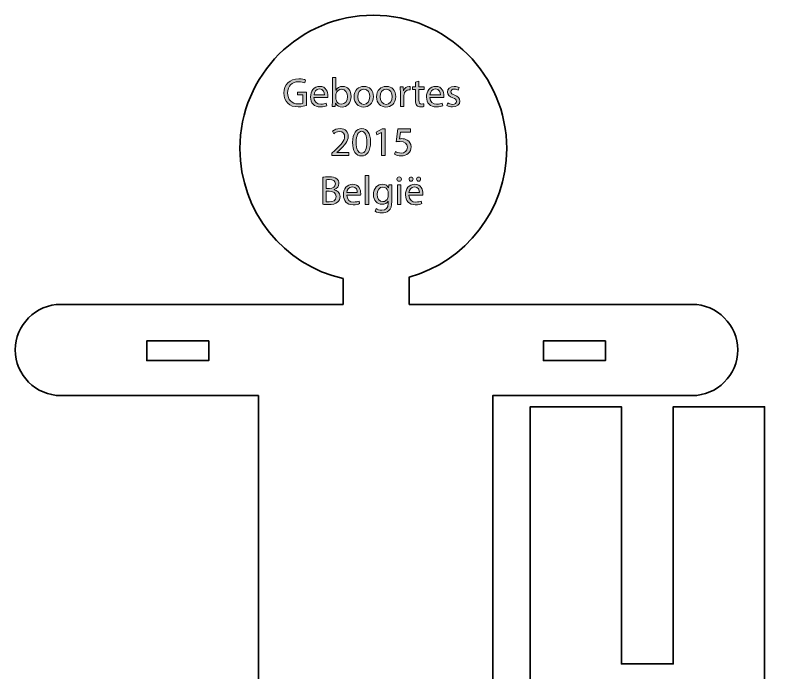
# Model space of a CAD drawing. Header units: inches. Extents: x 3 to 336, y -207 to -2.
# Drawn here: x 2.8 to 121.5, y -104.8 to -2.4 of the extents above; entities that cross this region are included whole.
import ezdxf

# ---------------------------------------------------------------- set-up
doc = ezdxf.new("R2010")
doc.units = ezdxf.units.IN
doc.header["$MEASUREMENT"] = 0
doc.layers.add('cut', color=7, linetype='Continuous')
doc.layers.add('graveer', color=7, linetype='Continuous')

# ---------------------------------------------------------------- blocks, each defined once
blk = doc.blocks.new('block 2')
at = {"layer": 'graveer'}
h = blk.add_hatch(color=7, dxfattribs=at)
h.dxf.hatch_style = 2
edge = h.paths.add_edge_path()
edge.add_spline(control_points=[(48.11, -16.4), (47.87, -16.49), (47.38, -16.63), (46.8, -16.63), (46.15, -16.63), (45.62, -16.47), (45.2, -16.07), (44.83, -15.71), (44.6, -15.14), (44.6, -14.47), (44.61, -13.19), (45.48, -12.26), (46.92, -12.26), (47.41, -12.26), (47.8, -12.37), (47.99, -12.46), (47.99, -12.46), (47.85, -12.91), (47.85, -12.91), (47.62, -12.81), (47.34, -12.72), (46.91, -12.72), (45.86, -12.72), (45.18, -13.37), (45.18, -14.45), (45.18, -15.53), (45.84, -16.17), (46.84, -16.17), (47.2, -16.17), (47.45, -16.12), (47.57, -16.06), (47.57, -16.06), (47.57, -14.78), (47.57, -14.78), (47.57, -14.78), (46.7, -14.78), (46.7, -14.78), (46.7, -14.78), (46.7, -14.34), (46.7, -14.34), (46.7, -14.34), (48.11, -14.34), (48.11, -14.34), (48.11, -14.34), (48.11, -16.4), (48.11, -16.4)], knot_values=[0, 0, 0, 0, 1, 1, 1, 2, 2, 2, 3, 3, 3, 4, 4, 4, 5, 5, 5, 6, 6, 6, 7, 7, 7, 8, 8, 8, 9, 9, 9, 10, 10, 10, 11, 11, 11, 12, 12, 12, 13, 13, 13, 14, 14, 14, 15, 15, 15, 15], degree=3, periodic=1)
h = blk.add_hatch(color=7, dxfattribs=at)
h.dxf.hatch_style = 2
edge = h.paths.add_edge_path()
edge.add_spline(control_points=[(52.12, -16.59), (52.14, -16.38), (52.15, -16.07), (52.15, -15.79), (52.15, -15.79), (52.15, -12.08), (52.15, -12.08), (52.15, -12.08), (52.7, -12.08), (52.7, -12.08), (52.7, -12.08), (52.7, -14.01), (52.7, -14.01), (52.7, -14.01), (52.72, -14.01), (52.72, -14.01), (52.91, -13.66), (53.27, -13.44), (53.76, -13.44), (54.53, -13.44), (55.07, -14.08), (55.06, -15.01), (55.06, -16.11), (54.37, -16.66), (53.68, -16.66), (53.24, -16.66), (52.88, -16.49), (52.65, -16.08), (52.65, -16.08), (52.63, -16.08), (52.63, -16.08), (52.63, -16.08), (52.61, -16.59), (52.61, -16.59), (52.61, -16.59), (52.12, -16.59), (52.12, -16.59)], knot_values=[0, 0, 0, 0, 1, 1, 1, 2, 2, 2, 3, 3, 3, 4, 4, 4, 5, 5, 5, 6, 6, 6, 7, 7, 7, 8, 8, 8, 9, 9, 9, 10, 10, 10, 11, 11, 11, 12, 12, 12, 12], degree=3, periodic=1)
edge = h.paths.add_edge_path()
edge.add_spline(control_points=[(52.7, -15.35), (52.7, -15.42), (52.72, -15.49), (52.73, -15.56), (52.84, -15.95), (53.16, -16.21), (53.57, -16.21), (54.15, -16.21), (54.5, -15.74), (54.5, -15.03), (54.5, -14.41), (54.18, -13.89), (53.59, -13.89), (53.2, -13.89), (52.85, -14.15), (52.73, -14.57), (52.72, -14.64), (52.7, -14.71), (52.7, -14.8), (52.7, -14.8), (52.7, -15.35), (52.7, -15.35)], knot_values=[0, 0, 0, 0, 1, 1, 1, 2, 2, 2, 3, 3, 3, 4, 4, 4, 5, 5, 5, 6, 6, 6, 7, 7, 7, 7], degree=3, periodic=1)
h = blk.add_hatch(color=7, dxfattribs=at)
h.dxf.hatch_style = 2
edge = h.paths.add_edge_path()
edge.add_spline(control_points=[(65.64, -12.63), (65.64, -12.63), (65.64, -13.51), (65.64, -13.51), (65.64, -13.51), (66.44, -13.51), (66.44, -13.51), (66.44, -13.51), (66.44, -13.94), (66.44, -13.94), (66.44, -13.94), (65.64, -13.94), (65.64, -13.94), (65.64, -13.94), (65.64, -15.6), (65.64, -15.6), (65.64, -15.98), (65.75, -16.19), (66.06, -16.19), (66.2, -16.19), (66.31, -16.17), (66.38, -16.15), (66.38, -16.15), (66.41, -16.57), (66.41, -16.57), (66.3, -16.62), (66.13, -16.65), (65.91, -16.65), (65.65, -16.65), (65.44, -16.57), (65.31, -16.42), (65.15, -16.25), (65.09, -15.98), (65.09, -15.61), (65.09, -15.61), (65.09, -13.94), (65.09, -13.94), (65.09, -13.94), (64.62, -13.94), (64.62, -13.94), (64.62, -13.94), (64.62, -13.51), (64.62, -13.51), (64.62, -13.51), (65.09, -13.51), (65.09, -13.51), (65.09, -13.51), (65.09, -12.78), (65.09, -12.78), (65.09, -12.78), (65.64, -12.63), (65.64, -12.63)], knot_values=[0, 0, 0, 0, 1, 1, 1, 2, 2, 2, 3, 3, 3, 4, 4, 4, 5, 5, 5, 6, 6, 6, 7, 7, 7, 8, 8, 8, 9, 9, 9, 10, 10, 10, 11, 11, 11, 12, 12, 12, 13, 13, 13, 14, 14, 14, 15, 15, 15, 16, 16, 16, 17, 17, 17, 17], degree=3, periodic=1)
h = blk.add_hatch(color=7, dxfattribs=at)
h.dxf.hatch_style = 2
edge = h.paths.add_edge_path()
edge.add_spline(control_points=[(49.28, -15.15), (49.29, -15.91), (49.78, -16.22), (50.33, -16.22), (50.73, -16.22), (50.98, -16.15), (51.19, -16.06), (51.19, -16.06), (51.28, -16.46), (51.28, -16.46), (51.08, -16.55), (50.75, -16.65), (50.26, -16.65), (49.31, -16.65), (48.75, -16.03), (48.75, -15.1), (48.75, -14.17), (49.29, -13.44), (50.19, -13.44), (51.19, -13.44), (51.46, -14.33), (51.46, -14.89), (51.46, -15.01), (51.45, -15.09), (51.44, -15.15), (51.44, -15.15), (49.28, -15.15), (49.28, -15.15)], knot_values=[0, 0, 0, 0, 1, 1, 1, 2, 2, 2, 3, 3, 3, 4, 4, 4, 5, 5, 5, 6, 6, 6, 7, 7, 7, 8, 8, 8, 9, 9, 9, 9], degree=3, periodic=1)
edge = h.paths.add_edge_path()
edge.add_spline(control_points=[(50.92, -14.75), (50.93, -14.4), (50.77, -13.84), (50.14, -13.84), (49.58, -13.84), (49.33, -14.36), (49.29, -14.75), (49.29, -14.75), (50.92, -14.75), (50.92, -14.75)], knot_values=[0, 0, 0, 0, 1, 1, 1, 2, 2, 2, 3, 3, 3, 3], degree=3, periodic=1)
h = blk.add_hatch(color=7, dxfattribs=at)
h.dxf.hatch_style = 2
edge = h.paths.add_edge_path()
edge.add_spline(control_points=[(58.55, -15.02), (58.55, -16.16), (57.76, -16.66), (57.01, -16.66), (56.18, -16.66), (55.54, -16.05), (55.54, -15.08), (55.54, -14.05), (56.21, -13.44), (57.07, -13.44), (57.95, -13.44), (58.55, -14.08), (58.55, -15.02)], knot_values=[0, 0, 0, 0, 1, 1, 1, 2, 2, 2, 3, 3, 3, 4, 4, 4, 4], degree=3, periodic=1)
edge = h.paths.add_edge_path()
edge.add_spline(control_points=[(56.11, -15.06), (56.11, -15.73), (56.49, -16.24), (57.04, -16.24), (57.57, -16.24), (57.97, -15.74), (57.97, -15.04), (57.97, -14.52), (57.71, -13.86), (57.05, -13.86), (56.39, -13.86), (56.11, -14.47), (56.11, -15.06)], knot_values=[0, 0, 0, 0, 1, 1, 1, 2, 2, 2, 3, 3, 3, 4, 4, 4, 4], degree=3, periodic=1)
h = blk.add_hatch(color=7, dxfattribs=at)
h.dxf.hatch_style = 2
edge = h.paths.add_edge_path()
edge.add_spline(control_points=[(62.03, -15.02), (62.03, -16.16), (61.24, -16.66), (60.5, -16.66), (59.67, -16.66), (59.03, -16.05), (59.03, -15.08), (59.03, -14.05), (59.7, -13.44), (60.55, -13.44), (61.43, -13.44), (62.03, -14.08), (62.03, -15.02)], knot_values=[0, 0, 0, 0, 1, 1, 1, 2, 2, 2, 3, 3, 3, 4, 4, 4, 4], degree=3, periodic=1)
edge = h.paths.add_edge_path()
edge.add_spline(control_points=[(59.59, -15.06), (59.59, -15.73), (59.98, -16.24), (60.53, -16.24), (61.06, -16.24), (61.46, -15.74), (61.46, -15.04), (61.46, -14.52), (61.2, -13.86), (60.54, -13.86), (59.88, -13.86), (59.59, -14.47), (59.59, -15.06)], knot_values=[0, 0, 0, 0, 1, 1, 1, 2, 2, 2, 3, 3, 3, 4, 4, 4, 4], degree=3, periodic=1)
h = blk.add_hatch(color=7, dxfattribs=at)
h.dxf.hatch_style = 2
edge = h.paths.add_edge_path()
edge.add_spline(control_points=[(62.74, -14.47), (62.74, -14.11), (62.73, -13.8), (62.71, -13.51), (62.71, -13.51), (63.2, -13.51), (63.2, -13.51), (63.2, -13.51), (63.22, -14.12), (63.22, -14.12), (63.22, -14.12), (63.24, -14.12), (63.24, -14.12), (63.38, -13.7), (63.72, -13.44), (64.09, -13.44), (64.16, -13.44), (64.2, -13.45), (64.25, -13.46), (64.25, -13.46), (64.25, -13.99), (64.25, -13.99), (64.2, -13.98), (64.14, -13.97), (64.06, -13.97), (63.67, -13.97), (63.39, -14.27), (63.31, -14.69), (63.3, -14.76), (63.29, -14.85), (63.29, -14.95), (63.29, -14.95), (63.29, -16.59), (63.29, -16.59), (63.29, -16.59), (62.74, -16.59), (62.74, -16.59), (62.74, -16.59), (62.74, -14.47), (62.74, -14.47)], knot_values=[0, 0, 0, 0, 1, 1, 1, 2, 2, 2, 3, 3, 3, 4, 4, 4, 5, 5, 5, 6, 6, 6, 7, 7, 7, 8, 8, 8, 9, 9, 9, 10, 10, 10, 11, 11, 11, 12, 12, 12, 13, 13, 13, 13], degree=3, periodic=1)
h = blk.add_hatch(color=7, dxfattribs=at)
h.dxf.hatch_style = 2
edge = h.paths.add_edge_path()
edge.add_spline(control_points=[(67.34, -15.15), (67.35, -15.91), (67.83, -16.22), (68.39, -16.22), (68.79, -16.22), (69.04, -16.15), (69.24, -16.06), (69.24, -16.06), (69.34, -16.46), (69.34, -16.46), (69.14, -16.55), (68.81, -16.65), (68.32, -16.65), (67.37, -16.65), (66.81, -16.03), (66.81, -15.1), (66.81, -14.17), (67.35, -13.44), (68.25, -13.44), (69.25, -13.44), (69.52, -14.33), (69.52, -14.89), (69.52, -15.01), (69.51, -15.09), (69.5, -15.15), (69.5, -15.15), (67.34, -15.15), (67.34, -15.15)], knot_values=[0, 0, 0, 0, 1, 1, 1, 2, 2, 2, 3, 3, 3, 4, 4, 4, 5, 5, 5, 6, 6, 6, 7, 7, 7, 8, 8, 8, 9, 9, 9, 9], degree=3, periodic=1)
edge = h.paths.add_edge_path()
edge.add_spline(control_points=[(68.98, -14.75), (68.98, -14.4), (68.83, -13.84), (68.2, -13.84), (67.64, -13.84), (67.39, -14.36), (67.35, -14.75), (67.35, -14.75), (68.98, -14.75), (68.98, -14.75)], knot_values=[0, 0, 0, 0, 1, 1, 1, 2, 2, 2, 3, 3, 3, 3], degree=3, periodic=1)
h = blk.add_hatch(color=7, dxfattribs=at)
h.dxf.hatch_style = 2
edge = h.paths.add_edge_path()
edge.add_spline(control_points=[(70.13, -16.02), (70.3, -16.12), (70.59, -16.24), (70.87, -16.24), (71.28, -16.24), (71.47, -16.03), (71.47, -15.78), (71.47, -15.51), (71.31, -15.37), (70.9, -15.21), (70.34, -15.02), (70.08, -14.71), (70.08, -14.34), (70.08, -13.85), (70.48, -13.44), (71.14, -13.44), (71.45, -13.44), (71.73, -13.53), (71.9, -13.63), (71.9, -13.63), (71.76, -14.04), (71.76, -14.04), (71.64, -13.96), (71.42, -13.86), (71.13, -13.86), (70.8, -13.86), (70.62, -14.05), (70.62, -14.28), (70.62, -14.54), (70.8, -14.65), (71.2, -14.8), (71.73, -15.01), (72.01, -15.27), (72.01, -15.73), (72.01, -16.27), (71.59, -16.65), (70.86, -16.65), (70.52, -16.65), (70.21, -16.57), (69.99, -16.44), (69.99, -16.44), (70.13, -16.02), (70.13, -16.02)], knot_values=[0, 0, 0, 0, 1, 1, 1, 2, 2, 2, 3, 3, 3, 4, 4, 4, 5, 5, 5, 6, 6, 6, 7, 7, 7, 8, 8, 8, 9, 9, 9, 10, 10, 10, 11, 11, 11, 12, 12, 12, 13, 13, 13, 14, 14, 14, 14], degree=3, periodic=1)
h = blk.add_hatch(color=7, dxfattribs=at)
h.dxf.hatch_style = 2
edge = h.paths.add_edge_path()
edge.add_spline(control_points=[(52.09, -24.21), (52.09, -24.21), (52.09, -23.86), (52.09, -23.86), (52.09, -23.86), (52.53, -23.44), (52.53, -23.44), (53.58, -22.43), (54.06, -21.9), (54.06, -21.28), (54.06, -20.86), (53.86, -20.47), (53.24, -20.47), (52.87, -20.47), (52.56, -20.66), (52.37, -20.82), (52.37, -20.82), (52.19, -20.43), (52.19, -20.43), (52.47, -20.19), (52.88, -20.01), (53.36, -20.01), (54.25, -20.01), (54.62, -20.62), (54.62, -21.21), (54.62, -21.97), (54.07, -22.59), (53.2, -23.43), (53.2, -23.43), (52.87, -23.73), (52.87, -23.73), (52.87, -23.73), (52.87, -23.74), (52.87, -23.74), (52.87, -23.74), (54.72, -23.74), (54.72, -23.74), (54.72, -23.74), (54.72, -24.21), (54.72, -24.21), (54.72, -24.21), (52.09, -24.21), (52.09, -24.21)], knot_values=[0, 0, 0, 0, 1, 1, 1, 2, 2, 2, 3, 3, 3, 4, 4, 4, 5, 5, 5, 6, 6, 6, 7, 7, 7, 8, 8, 8, 9, 9, 9, 10, 10, 10, 11, 11, 11, 12, 12, 12, 13, 13, 13, 14, 14, 14, 14], degree=3, periodic=1)
h = blk.add_hatch(color=7, dxfattribs=at)
h.dxf.hatch_style = 2
edge = h.paths.add_edge_path()
edge.add_spline(control_points=[(58.09, -22.1), (58.09, -23.5), (57.57, -24.28), (56.65, -24.28), (55.85, -24.28), (55.3, -23.52), (55.29, -22.16), (55.29, -20.77), (55.88, -20.01), (56.72, -20.01), (57.59, -20.01), (58.09, -20.78), (58.09, -22.1)], knot_values=[0, 0, 0, 0, 1, 1, 1, 2, 2, 2, 3, 3, 3, 4, 4, 4, 4], degree=3, periodic=1)
edge = h.paths.add_edge_path()
edge.add_spline(control_points=[(55.85, -22.16), (55.85, -23.23), (56.18, -23.84), (56.68, -23.84), (57.26, -23.84), (57.53, -23.18), (57.53, -22.12), (57.53, -21.11), (57.27, -20.44), (56.69, -20.44), (56.2, -20.44), (55.85, -21.04), (55.85, -22.16)], knot_values=[0, 0, 0, 0, 1, 1, 1, 2, 2, 2, 3, 3, 3, 4, 4, 4, 4], degree=3, periodic=1)
h = blk.add_hatch(color=7, dxfattribs=at)
h.dxf.hatch_style = 2
h.paths.add_polyline_path([(59.81, -20.6), (59.8, -20.6), (59.08, -20.99), (58.98, -20.56), (59.88, -20.08), (60.35, -20.08), (60.35, -24.21), (59.81, -24.21)])
h = blk.add_hatch(color=7, dxfattribs=at)
h.dxf.hatch_style = 2
edge = h.paths.add_edge_path()
edge.add_spline(control_points=[(64.32, -20.55), (64.32, -20.55), (62.75, -20.55), (62.75, -20.55), (62.75, -20.55), (62.59, -21.61), (62.59, -21.61), (62.69, -21.6), (62.77, -21.58), (62.93, -21.58), (63.24, -21.58), (63.56, -21.65), (63.82, -21.81), (64.14, -21.99), (64.41, -22.35), (64.41, -22.87), (64.41, -23.67), (63.76, -24.28), (62.87, -24.28), (62.42, -24.28), (62.04, -24.15), (61.84, -24.02), (61.84, -24.02), (61.98, -23.6), (61.98, -23.6), (62.15, -23.7), (62.49, -23.83), (62.86, -23.83), (63.39, -23.83), (63.84, -23.48), (63.84, -22.93), (63.83, -22.4), (63.48, -22.02), (62.65, -22.02), (62.42, -22.02), (62.23, -22.04), (62.08, -22.06), (62.08, -22.06), (62.35, -20.08), (62.35, -20.08), (62.35, -20.08), (64.32, -20.08), (64.32, -20.08), (64.32, -20.08), (64.32, -20.55), (64.32, -20.55)], knot_values=[0, 0, 0, 0, 1, 1, 1, 2, 2, 2, 3, 3, 3, 4, 4, 4, 5, 5, 5, 6, 6, 6, 7, 7, 7, 8, 8, 8, 9, 9, 9, 10, 10, 10, 11, 11, 11, 12, 12, 12, 13, 13, 13, 14, 14, 14, 15, 15, 15, 15], degree=3, periodic=1)
h = blk.add_hatch(color=7, dxfattribs=at)
h.dxf.hatch_style = 2
edge = h.paths.add_edge_path()
edge.add_spline(control_points=[(50.64, -27.6), (50.88, -27.55), (51.26, -27.51), (51.65, -27.51), (52.2, -27.51), (52.55, -27.61), (52.82, -27.83), (53.04, -27.99), (53.18, -28.24), (53.18, -28.58), (53.18, -28.99), (52.9, -29.36), (52.45, -29.52), (52.45, -29.52), (52.45, -29.53), (52.45, -29.53), (52.86, -29.64), (53.34, -29.97), (53.34, -30.61), (53.34, -30.98), (53.19, -31.26), (52.97, -31.46), (52.67, -31.74), (52.19, -31.86), (51.49, -31.86), (51.11, -31.86), (50.82, -31.84), (50.64, -31.81), (50.64, -31.81), (50.64, -27.6), (50.64, -27.6)], knot_values=[0, 0, 0, 0, 1, 1, 1, 2, 2, 2, 3, 3, 3, 4, 4, 4, 5, 5, 5, 6, 6, 6, 7, 7, 7, 8, 8, 8, 9, 9, 9, 10, 10, 10, 10], degree=3, periodic=1)
edge = h.paths.add_edge_path()
edge.add_spline(control_points=[(51.19, -29.36), (51.19, -29.36), (51.69, -29.36), (51.69, -29.36), (52.27, -29.36), (52.62, -29.05), (52.62, -28.64), (52.62, -28.14), (52.24, -27.94), (51.68, -27.94), (51.42, -27.94), (51.28, -27.96), (51.19, -27.98), (51.19, -27.98), (51.19, -29.36), (51.19, -29.36)], knot_values=[0, 0, 0, 0, 1, 1, 1, 2, 2, 2, 3, 3, 3, 4, 4, 4, 5, 5, 5, 5], degree=3, periodic=1)
edge = h.paths.add_edge_path()
edge.add_spline(control_points=[(51.19, -31.41), (51.3, -31.43), (51.46, -31.43), (51.65, -31.43), (52.22, -31.43), (52.75, -31.22), (52.75, -30.6), (52.75, -30.02), (52.25, -29.78), (51.65, -29.78), (51.65, -29.78), (51.19, -29.78), (51.19, -29.78), (51.19, -29.78), (51.19, -31.41), (51.19, -31.41)], knot_values=[0, 0, 0, 0, 1, 1, 1, 2, 2, 2, 3, 3, 3, 4, 4, 4, 5, 5, 5, 5], degree=3, periodic=1)
h = blk.add_hatch(color=7, dxfattribs=at)
h.dxf.hatch_style = 2
h.paths.add_polyline_path([(57.27, -27.32), (57.82, -27.32), (57.82, -31.83), (57.27, -31.83)])
h = blk.add_hatch(color=7, dxfattribs=at)
h.dxf.hatch_style = 2
edge = h.paths.add_edge_path()
edge.add_spline(control_points=[(62.9, -27.89), (62.9, -28.08), (62.76, -28.23), (62.54, -28.23), (62.35, -28.23), (62.21, -28.08), (62.21, -27.89), (62.21, -27.69), (62.35, -27.54), (62.55, -27.54), (62.76, -27.54), (62.9, -27.69), (62.9, -27.89)], knot_values=[0, 0, 0, 0, 1, 1, 1, 2, 2, 2, 3, 3, 3, 4, 4, 4, 4], degree=3, periodic=1)
h.paths.add_polyline_path([(62.28, -31.83), (62.28, -28.75), (62.83, -28.75), (62.83, -31.83)])
h = blk.add_hatch(color=7, dxfattribs=at)
h.dxf.hatch_style = 2
edge = h.paths.add_edge_path()
edge.add_spline(control_points=[(64.07, -30.39), (64.09, -31.15), (64.57, -31.46), (65.13, -31.46), (65.53, -31.46), (65.77, -31.39), (65.98, -31.3), (65.98, -31.3), (66.07, -31.7), (66.07, -31.7), (65.88, -31.79), (65.54, -31.89), (65.05, -31.89), (64.1, -31.89), (63.54, -31.27), (63.54, -30.34), (63.54, -29.41), (64.09, -28.68), (64.98, -28.68), (65.98, -28.68), (66.25, -29.57), (66.25, -30.13), (66.25, -30.25), (66.24, -30.33), (66.23, -30.39), (66.23, -30.39), (64.07, -30.39), (64.07, -30.39)], knot_values=[0, 0, 0, 0, 1, 1, 1, 2, 2, 2, 3, 3, 3, 4, 4, 4, 5, 5, 5, 6, 6, 6, 7, 7, 7, 8, 8, 8, 9, 9, 9, 9], degree=3, periodic=1)
edge = h.paths.add_edge_path()
edge.add_spline(control_points=[(65.71, -29.99), (65.72, -29.64), (65.56, -29.08), (64.94, -29.08), (64.37, -29.08), (64.12, -29.6), (64.08, -29.99), (64.08, -29.99), (65.71, -29.99), (65.71, -29.99)], knot_values=[0, 0, 0, 0, 1, 1, 1, 2, 2, 2, 3, 3, 3, 3], degree=3, periodic=1)
edge = h.paths.add_edge_path()
edge.add_spline(control_points=[(64.09, -27.88), (64.09, -27.7), (64.24, -27.56), (64.42, -27.56), (64.59, -27.56), (64.73, -27.7), (64.73, -27.88), (64.73, -28.05), (64.6, -28.21), (64.42, -28.21), (64.22, -28.21), (64.09, -28.05), (64.09, -27.88)], knot_values=[0, 0, 0, 0, 1, 1, 1, 2, 2, 2, 3, 3, 3, 4, 4, 4, 4], degree=3, periodic=1)
edge = h.paths.add_edge_path()
edge.add_spline(control_points=[(65.27, -27.88), (65.27, -27.7), (65.41, -27.56), (65.59, -27.56), (65.77, -27.56), (65.9, -27.7), (65.9, -27.88), (65.9, -28.05), (65.77, -28.21), (65.59, -28.21), (65.4, -28.21), (65.27, -28.05), (65.27, -27.88)], knot_values=[0, 0, 0, 0, 1, 1, 1, 2, 2, 2, 3, 3, 3, 4, 4, 4, 4], degree=3, periodic=1)
h = blk.add_hatch(color=7, dxfattribs=at)
h.dxf.hatch_style = 2
edge = h.paths.add_edge_path()
edge.add_spline(control_points=[(54.4, -30.39), (54.41, -31.15), (54.89, -31.46), (55.45, -31.46), (55.85, -31.46), (56.09, -31.39), (56.3, -31.3), (56.3, -31.3), (56.4, -31.7), (56.4, -31.7), (56.2, -31.79), (55.86, -31.89), (55.37, -31.89), (54.43, -31.89), (53.86, -31.27), (53.86, -30.34), (53.86, -29.41), (54.41, -28.68), (55.3, -28.68), (56.31, -28.68), (56.57, -29.57), (56.57, -30.13), (56.57, -30.25), (56.56, -30.33), (56.55, -30.39), (56.55, -30.39), (54.4, -30.39), (54.4, -30.39)], knot_values=[0, 0, 0, 0, 1, 1, 1, 2, 2, 2, 3, 3, 3, 4, 4, 4, 5, 5, 5, 6, 6, 6, 7, 7, 7, 8, 8, 8, 9, 9, 9, 9], degree=3, periodic=1)
edge = h.paths.add_edge_path()
edge.add_spline(control_points=[(56.03, -29.99), (56.04, -29.64), (55.89, -29.08), (55.26, -29.08), (54.69, -29.08), (54.45, -29.6), (54.4, -29.99), (54.4, -29.99), (56.03, -29.99), (56.03, -29.99)], knot_values=[0, 0, 0, 0, 1, 1, 1, 2, 2, 2, 3, 3, 3, 3], degree=3, periodic=1)
h = blk.add_hatch(color=7, dxfattribs=at)
h.dxf.hatch_style = 2
edge = h.paths.add_edge_path()
edge.add_spline(control_points=[(61.41, -28.75), (61.4, -28.97), (61.39, -29.22), (61.39, -29.6), (61.39, -29.6), (61.39, -31.38), (61.39, -31.38), (61.39, -32.09), (61.25, -32.52), (60.95, -32.79), (60.65, -33.07), (60.22, -33.15), (59.83, -33.15), (59.46, -33.15), (59.06, -33.07), (58.81, -32.9), (58.81, -32.9), (58.95, -32.47), (58.95, -32.47), (59.15, -32.6), (59.47, -32.72), (59.85, -32.72), (60.42, -32.72), (60.84, -32.42), (60.84, -31.64), (60.84, -31.64), (60.84, -31.3), (60.84, -31.3), (60.84, -31.3), (60.83, -31.3), (60.83, -31.3), (60.66, -31.59), (60.33, -31.81), (59.85, -31.81), (59.09, -31.81), (58.54, -31.17), (58.54, -30.32), (58.54, -29.27), (59.22, -28.68), (59.93, -28.68), (60.46, -28.68), (60.75, -28.96), (60.89, -29.22), (60.89, -29.22), (60.9, -29.22), (60.9, -29.22), (60.9, -29.22), (60.92, -28.75), (60.92, -28.75), (60.92, -28.75), (61.41, -28.75), (61.41, -28.75)], knot_values=[0, 0, 0, 0, 1, 1, 1, 2, 2, 2, 3, 3, 3, 4, 4, 4, 5, 5, 5, 6, 6, 6, 7, 7, 7, 8, 8, 8, 9, 9, 9, 10, 10, 10, 11, 11, 11, 12, 12, 12, 13, 13, 13, 14, 14, 14, 15, 15, 15, 16, 16, 16, 17, 17, 17, 17], degree=3, periodic=1)
edge = h.paths.add_edge_path()
edge.add_spline(control_points=[(60.83, -29.97), (60.83, -29.87), (60.83, -29.79), (60.8, -29.71), (60.7, -29.39), (60.43, -29.12), (60.02, -29.12), (59.49, -29.12), (59.11, -29.57), (59.11, -30.28), (59.11, -30.89), (59.41, -31.39), (60.02, -31.39), (60.36, -31.39), (60.67, -31.17), (60.79, -30.82), (60.82, -30.72), (60.83, -30.61), (60.83, -30.52), (60.83, -30.52), (60.83, -29.97), (60.83, -29.97)], knot_values=[0, 0, 0, 0, 1, 1, 1, 2, 2, 2, 3, 3, 3, 4, 4, 4, 5, 5, 5, 6, 6, 6, 7, 7, 7, 7], degree=3, periodic=1)
at = {"layer": 'graveer', "lineweight": 0}
for points in [[(59.81, -20.6), (59.8, -20.6), (59.08, -20.99), (58.98, -20.56), (59.88, -20.08), (60.35, -20.08), (60.35, -24.21), (59.81, -24.21), (59.81, -20.6)], [(57.27, -27.32), (57.82, -27.32), (57.82, -31.83), (57.27, -31.83), (57.27, -27.32)], [(62.28, -31.83), (62.28, -28.75), (62.83, -28.75), (62.83, -31.83), (62.28, -31.83)]]:
    blk.add_lwpolyline(points, dxfattribs=at)
for points, knots in [([(48.11, -16.4), (47.87, -16.49), (47.38, -16.63), (46.8, -16.63), (46.15, -16.63), (45.62, -16.47), (45.2, -16.07), (44.83, -15.71), (44.6, -15.14), (44.6, -14.47), (44.61, -13.19), (45.48, -12.26), (46.92, -12.26), (47.41, -12.26), (47.8, -12.37), (47.99, -12.46), (47.99, -12.46), (47.85, -12.91), (47.85, -12.91), (47.62, -12.81), (47.34, -12.72), (46.91, -12.72), (45.86, -12.72), (45.18, -13.37), (45.18, -14.45), (45.18, -15.53), (45.84, -16.17), (46.84, -16.17), (47.2, -16.17), (47.45, -16.12), (47.57, -16.06), (47.57, -16.06), (47.57, -14.78), (47.57, -14.78), (47.57, -14.78), (46.7, -14.78), (46.7, -14.78), (46.7, -14.78), (46.7, -14.34), (46.7, -14.34), (46.7, -14.34), (48.11, -14.34), (48.11, -14.34), (48.11, -14.34), (48.11, -16.4), (48.11, -16.4)], [0, 0, 0, 0, 1, 1, 1, 2, 2, 2, 3, 3, 3, 4, 4, 4, 5, 5, 5, 6, 6, 6, 7, 7, 7, 8, 8, 8, 9, 9, 9, 10, 10, 10, 11, 11, 11, 12, 12, 12, 13, 13, 13, 14, 14, 14, 15, 15, 15, 15]), ([(52.12, -16.59), (52.14, -16.38), (52.15, -16.07), (52.15, -15.79), (52.15, -15.79), (52.15, -12.08), (52.15, -12.08), (52.15, -12.08), (52.7, -12.08), (52.7, -12.08), (52.7, -12.08), (52.7, -14.01), (52.7, -14.01), (52.7, -14.01), (52.72, -14.01), (52.72, -14.01), (52.91, -13.66), (53.27, -13.44), (53.76, -13.44), (54.53, -13.44), (55.07, -14.08), (55.06, -15.01), (55.06, -16.11), (54.37, -16.66), (53.68, -16.66), (53.24, -16.66), (52.88, -16.49), (52.65, -16.08), (52.65, -16.08), (52.63, -16.08), (52.63, -16.08), (52.63, -16.08), (52.61, -16.59), (52.61, -16.59), (52.61, -16.59), (52.12, -16.59), (52.12, -16.59)], [0, 0, 0, 0, 1, 1, 1, 2, 2, 2, 3, 3, 3, 4, 4, 4, 5, 5, 5, 6, 6, 6, 7, 7, 7, 8, 8, 8, 9, 9, 9, 10, 10, 10, 11, 11, 11, 12, 12, 12, 12]), ([(65.64, -12.63), (65.64, -12.63), (65.64, -13.51), (65.64, -13.51), (65.64, -13.51), (66.44, -13.51), (66.44, -13.51), (66.44, -13.51), (66.44, -13.94), (66.44, -13.94), (66.44, -13.94), (65.64, -13.94), (65.64, -13.94), (65.64, -13.94), (65.64, -15.6), (65.64, -15.6), (65.64, -15.98), (65.75, -16.19), (66.06, -16.19), (66.2, -16.19), (66.31, -16.17), (66.38, -16.15), (66.38, -16.15), (66.41, -16.57), (66.41, -16.57), (66.3, -16.62), (66.13, -16.65), (65.91, -16.65), (65.65, -16.65), (65.44, -16.57), (65.31, -16.42), (65.15, -16.25), (65.09, -15.98), (65.09, -15.61), (65.09, -15.61), (65.09, -13.94), (65.09, -13.94), (65.09, -13.94), (64.62, -13.94), (64.62, -13.94), (64.62, -13.94), (64.62, -13.51), (64.62, -13.51), (64.62, -13.51), (65.09, -13.51), (65.09, -13.51), (65.09, -13.51), (65.09, -12.78), (65.09, -12.78), (65.09, -12.78), (65.64, -12.63), (65.64, -12.63)], [0, 0, 0, 0, 1, 1, 1, 2, 2, 2, 3, 3, 3, 4, 4, 4, 5, 5, 5, 6, 6, 6, 7, 7, 7, 8, 8, 8, 9, 9, 9, 10, 10, 10, 11, 11, 11, 12, 12, 12, 13, 13, 13, 14, 14, 14, 15, 15, 15, 16, 16, 16, 17, 17, 17, 17]), ([(49.28, -15.15), (49.29, -15.91), (49.78, -16.22), (50.33, -16.22), (50.73, -16.22), (50.98, -16.15), (51.19, -16.06), (51.19, -16.06), (51.28, -16.46), (51.28, -16.46), (51.08, -16.55), (50.75, -16.65), (50.26, -16.65), (49.31, -16.65), (48.75, -16.03), (48.75, -15.1), (48.75, -14.17), (49.29, -13.44), (50.19, -13.44), (51.19, -13.44), (51.46, -14.33), (51.46, -14.89), (51.46, -15.01), (51.45, -15.09), (51.44, -15.15), (51.44, -15.15), (49.28, -15.15), (49.28, -15.15)], [0, 0, 0, 0, 1, 1, 1, 2, 2, 2, 3, 3, 3, 4, 4, 4, 5, 5, 5, 6, 6, 6, 7, 7, 7, 8, 8, 8, 9, 9, 9, 9]), ([(50.92, -14.75), (50.93, -14.4), (50.77, -13.84), (50.14, -13.84), (49.58, -13.84), (49.33, -14.36), (49.29, -14.75), (49.29, -14.75), (50.92, -14.75), (50.92, -14.75)], [0, 0, 0, 0, 1, 1, 1, 2, 2, 2, 3, 3, 3, 3]), ([(52.7, -15.35), (52.7, -15.42), (52.72, -15.49), (52.73, -15.56), (52.84, -15.95), (53.16, -16.21), (53.57, -16.21), (54.15, -16.21), (54.5, -15.74), (54.5, -15.03), (54.5, -14.41), (54.18, -13.89), (53.59, -13.89), (53.2, -13.89), (52.85, -14.15), (52.73, -14.57), (52.72, -14.64), (52.7, -14.71), (52.7, -14.8), (52.7, -14.8), (52.7, -15.35), (52.7, -15.35)], [0, 0, 0, 0, 1, 1, 1, 2, 2, 2, 3, 3, 3, 4, 4, 4, 5, 5, 5, 6, 6, 6, 7, 7, 7, 7]), ([(58.55, -15.02), (58.55, -16.16), (57.76, -16.66), (57.01, -16.66), (56.18, -16.66), (55.54, -16.05), (55.54, -15.08), (55.54, -14.05), (56.21, -13.44), (57.07, -13.44), (57.95, -13.44), (58.55, -14.08), (58.55, -15.02)], [0, 0, 0, 0, 1, 1, 1, 2, 2, 2, 3, 3, 3, 4, 4, 4, 4]), ([(56.11, -15.06), (56.11, -15.73), (56.49, -16.24), (57.04, -16.24), (57.57, -16.24), (57.97, -15.74), (57.97, -15.04), (57.97, -14.52), (57.71, -13.86), (57.05, -13.86), (56.39, -13.86), (56.11, -14.47), (56.11, -15.06)], [0, 0, 0, 0, 1, 1, 1, 2, 2, 2, 3, 3, 3, 4, 4, 4, 4]), ([(62.03, -15.02), (62.03, -16.16), (61.24, -16.66), (60.5, -16.66), (59.67, -16.66), (59.03, -16.05), (59.03, -15.08), (59.03, -14.05), (59.7, -13.44), (60.55, -13.44), (61.43, -13.44), (62.03, -14.08), (62.03, -15.02)], [0, 0, 0, 0, 1, 1, 1, 2, 2, 2, 3, 3, 3, 4, 4, 4, 4]), ([(59.59, -15.06), (59.59, -15.73), (59.98, -16.24), (60.53, -16.24), (61.06, -16.24), (61.46, -15.74), (61.46, -15.04), (61.46, -14.52), (61.2, -13.86), (60.54, -13.86), (59.88, -13.86), (59.59, -14.47), (59.59, -15.06)], [0, 0, 0, 0, 1, 1, 1, 2, 2, 2, 3, 3, 3, 4, 4, 4, 4]), ([(62.74, -14.47), (62.74, -14.11), (62.73, -13.8), (62.71, -13.51), (62.71, -13.51), (63.2, -13.51), (63.2, -13.51), (63.2, -13.51), (63.22, -14.12), (63.22, -14.12), (63.22, -14.12), (63.24, -14.12), (63.24, -14.12), (63.38, -13.7), (63.72, -13.44), (64.09, -13.44), (64.16, -13.44), (64.2, -13.45), (64.25, -13.46), (64.25, -13.46), (64.25, -13.99), (64.25, -13.99), (64.2, -13.98), (64.14, -13.97), (64.06, -13.97), (63.67, -13.97), (63.39, -14.27), (63.31, -14.69), (63.3, -14.76), (63.29, -14.85), (63.29, -14.95), (63.29, -14.95), (63.29, -16.59), (63.29, -16.59), (63.29, -16.59), (62.74, -16.59), (62.74, -16.59), (62.74, -16.59), (62.74, -14.47), (62.74, -14.47)], [0, 0, 0, 0, 1, 1, 1, 2, 2, 2, 3, 3, 3, 4, 4, 4, 5, 5, 5, 6, 6, 6, 7, 7, 7, 8, 8, 8, 9, 9, 9, 10, 10, 10, 11, 11, 11, 12, 12, 12, 13, 13, 13, 13]), ([(67.34, -15.15), (67.35, -15.91), (67.83, -16.22), (68.39, -16.22), (68.79, -16.22), (69.04, -16.15), (69.24, -16.06), (69.24, -16.06), (69.34, -16.46), (69.34, -16.46), (69.14, -16.55), (68.81, -16.65), (68.32, -16.65), (67.37, -16.65), (66.81, -16.03), (66.81, -15.1), (66.81, -14.17), (67.35, -13.44), (68.25, -13.44), (69.25, -13.44), (69.52, -14.33), (69.52, -14.89), (69.52, -15.01), (69.51, -15.09), (69.5, -15.15), (69.5, -15.15), (67.34, -15.15), (67.34, -15.15)], [0, 0, 0, 0, 1, 1, 1, 2, 2, 2, 3, 3, 3, 4, 4, 4, 5, 5, 5, 6, 6, 6, 7, 7, 7, 8, 8, 8, 9, 9, 9, 9]), ([(68.98, -14.75), (68.98, -14.4), (68.83, -13.84), (68.2, -13.84), (67.64, -13.84), (67.39, -14.36), (67.35, -14.75), (67.35, -14.75), (68.98, -14.75), (68.98, -14.75)], [0, 0, 0, 0, 1, 1, 1, 2, 2, 2, 3, 3, 3, 3]), ([(70.13, -16.02), (70.3, -16.12), (70.59, -16.24), (70.87, -16.24), (71.28, -16.24), (71.47, -16.03), (71.47, -15.78), (71.47, -15.51), (71.31, -15.37), (70.9, -15.21), (70.34, -15.02), (70.08, -14.71), (70.08, -14.34), (70.08, -13.85), (70.48, -13.44), (71.14, -13.44), (71.45, -13.44), (71.73, -13.53), (71.9, -13.63), (71.9, -13.63), (71.76, -14.04), (71.76, -14.04), (71.64, -13.96), (71.42, -13.86), (71.13, -13.86), (70.8, -13.86), (70.62, -14.05), (70.62, -14.28), (70.62, -14.54), (70.8, -14.65), (71.2, -14.8), (71.73, -15.01), (72.01, -15.27), (72.01, -15.73), (72.01, -16.27), (71.59, -16.65), (70.86, -16.65), (70.52, -16.65), (70.21, -16.57), (69.99, -16.44), (69.99, -16.44), (70.13, -16.02), (70.13, -16.02)], [0, 0, 0, 0, 1, 1, 1, 2, 2, 2, 3, 3, 3, 4, 4, 4, 5, 5, 5, 6, 6, 6, 7, 7, 7, 8, 8, 8, 9, 9, 9, 10, 10, 10, 11, 11, 11, 12, 12, 12, 13, 13, 13, 14, 14, 14, 14]), ([(52.09, -24.21), (52.09, -24.21), (52.09, -23.86), (52.09, -23.86), (52.09, -23.86), (52.53, -23.44), (52.53, -23.44), (53.58, -22.43), (54.06, -21.9), (54.06, -21.28), (54.06, -20.86), (53.86, -20.47), (53.24, -20.47), (52.87, -20.47), (52.56, -20.66), (52.37, -20.82), (52.37, -20.82), (52.19, -20.43), (52.19, -20.43), (52.47, -20.19), (52.88, -20.01), (53.36, -20.01), (54.25, -20.01), (54.62, -20.62), (54.62, -21.21), (54.62, -21.97), (54.07, -22.59), (53.2, -23.43), (53.2, -23.43), (52.87, -23.73), (52.87, -23.73), (52.87, -23.73), (52.87, -23.74), (52.87, -23.74), (52.87, -23.74), (54.72, -23.74), (54.72, -23.74), (54.72, -23.74), (54.72, -24.21), (54.72, -24.21), (54.72, -24.21), (52.09, -24.21), (52.09, -24.21)], [0, 0, 0, 0, 1, 1, 1, 2, 2, 2, 3, 3, 3, 4, 4, 4, 5, 5, 5, 6, 6, 6, 7, 7, 7, 8, 8, 8, 9, 9, 9, 10, 10, 10, 11, 11, 11, 12, 12, 12, 13, 13, 13, 14, 14, 14, 14]), ([(58.09, -22.1), (58.09, -23.5), (57.57, -24.28), (56.65, -24.28), (55.85, -24.28), (55.3, -23.52), (55.29, -22.16), (55.29, -20.77), (55.88, -20.01), (56.72, -20.01), (57.59, -20.01), (58.09, -20.78), (58.09, -22.1)], [0, 0, 0, 0, 1, 1, 1, 2, 2, 2, 3, 3, 3, 4, 4, 4, 4]), ([(64.32, -20.55), (64.32, -20.55), (62.75, -20.55), (62.75, -20.55), (62.75, -20.55), (62.59, -21.61), (62.59, -21.61), (62.69, -21.6), (62.77, -21.58), (62.93, -21.58), (63.24, -21.58), (63.56, -21.65), (63.82, -21.81), (64.14, -21.99), (64.41, -22.35), (64.41, -22.87), (64.41, -23.67), (63.76, -24.28), (62.87, -24.28), (62.42, -24.28), (62.04, -24.15), (61.84, -24.02), (61.84, -24.02), (61.98, -23.6), (61.98, -23.6), (62.15, -23.7), (62.49, -23.83), (62.86, -23.83), (63.39, -23.83), (63.84, -23.48), (63.84, -22.93), (63.83, -22.4), (63.48, -22.02), (62.65, -22.02), (62.42, -22.02), (62.23, -22.04), (62.08, -22.06), (62.08, -22.06), (62.35, -20.08), (62.35, -20.08), (62.35, -20.08), (64.32, -20.08), (64.32, -20.08), (64.32, -20.08), (64.32, -20.55), (64.32, -20.55)], [0, 0, 0, 0, 1, 1, 1, 2, 2, 2, 3, 3, 3, 4, 4, 4, 5, 5, 5, 6, 6, 6, 7, 7, 7, 8, 8, 8, 9, 9, 9, 10, 10, 10, 11, 11, 11, 12, 12, 12, 13, 13, 13, 14, 14, 14, 15, 15, 15, 15]), ([(55.85, -22.16), (55.85, -23.23), (56.18, -23.84), (56.68, -23.84), (57.26, -23.84), (57.53, -23.18), (57.53, -22.12), (57.53, -21.11), (57.27, -20.44), (56.69, -20.44), (56.2, -20.44), (55.85, -21.04), (55.85, -22.16)], [0, 0, 0, 0, 1, 1, 1, 2, 2, 2, 3, 3, 3, 4, 4, 4, 4]), ([(50.64, -27.6), (50.88, -27.55), (51.26, -27.51), (51.65, -27.51), (52.2, -27.51), (52.55, -27.61), (52.82, -27.83), (53.04, -27.99), (53.18, -28.24), (53.18, -28.58), (53.18, -28.99), (52.9, -29.36), (52.45, -29.52), (52.45, -29.52), (52.45, -29.53), (52.45, -29.53), (52.86, -29.64), (53.34, -29.97), (53.34, -30.61), (53.34, -30.98), (53.19, -31.26), (52.97, -31.46), (52.67, -31.74), (52.19, -31.86), (51.49, -31.86), (51.11, -31.86), (50.82, -31.84), (50.64, -31.81), (50.64, -31.81), (50.64, -27.6), (50.64, -27.6)], [0, 0, 0, 0, 1, 1, 1, 2, 2, 2, 3, 3, 3, 4, 4, 4, 5, 5, 5, 6, 6, 6, 7, 7, 7, 8, 8, 8, 9, 9, 9, 10, 10, 10, 10]), ([(51.19, -29.36), (51.19, -29.36), (51.69, -29.36), (51.69, -29.36), (52.27, -29.36), (52.62, -29.05), (52.62, -28.64), (52.62, -28.14), (52.24, -27.94), (51.68, -27.94), (51.42, -27.94), (51.28, -27.96), (51.19, -27.98), (51.19, -27.98), (51.19, -29.36), (51.19, -29.36)], [0, 0, 0, 0, 1, 1, 1, 2, 2, 2, 3, 3, 3, 4, 4, 4, 5, 5, 5, 5]), ([(62.9, -27.89), (62.9, -28.08), (62.76, -28.23), (62.54, -28.23), (62.35, -28.23), (62.21, -28.08), (62.21, -27.89), (62.21, -27.69), (62.35, -27.54), (62.55, -27.54), (62.76, -27.54), (62.9, -27.69), (62.9, -27.89)], [0, 0, 0, 0, 1, 1, 1, 2, 2, 2, 3, 3, 3, 4, 4, 4, 4]), ([(64.09, -27.88), (64.09, -27.7), (64.24, -27.56), (64.42, -27.56), (64.59, -27.56), (64.73, -27.7), (64.73, -27.88), (64.73, -28.05), (64.6, -28.21), (64.42, -28.21), (64.22, -28.21), (64.09, -28.05), (64.09, -27.88)], [0, 0, 0, 0, 1, 1, 1, 2, 2, 2, 3, 3, 3, 4, 4, 4, 4]), ([(65.27, -27.88), (65.27, -27.7), (65.41, -27.56), (65.59, -27.56), (65.77, -27.56), (65.9, -27.7), (65.9, -27.88), (65.9, -28.05), (65.77, -28.21), (65.59, -28.21), (65.4, -28.21), (65.27, -28.05), (65.27, -27.88)], [0, 0, 0, 0, 1, 1, 1, 2, 2, 2, 3, 3, 3, 4, 4, 4, 4]), ([(54.4, -30.39), (54.41, -31.15), (54.89, -31.46), (55.45, -31.46), (55.85, -31.46), (56.09, -31.39), (56.3, -31.3), (56.3, -31.3), (56.4, -31.7), (56.4, -31.7), (56.2, -31.79), (55.86, -31.89), (55.37, -31.89), (54.43, -31.89), (53.86, -31.27), (53.86, -30.34), (53.86, -29.41), (54.41, -28.68), (55.3, -28.68), (56.31, -28.68), (56.57, -29.57), (56.57, -30.13), (56.57, -30.25), (56.56, -30.33), (56.55, -30.39), (56.55, -30.39), (54.4, -30.39), (54.4, -30.39)], [0, 0, 0, 0, 1, 1, 1, 2, 2, 2, 3, 3, 3, 4, 4, 4, 5, 5, 5, 6, 6, 6, 7, 7, 7, 8, 8, 8, 9, 9, 9, 9]), ([(56.03, -29.99), (56.04, -29.64), (55.89, -29.08), (55.26, -29.08), (54.69, -29.08), (54.45, -29.6), (54.4, -29.99), (54.4, -29.99), (56.03, -29.99), (56.03, -29.99)], [0, 0, 0, 0, 1, 1, 1, 2, 2, 2, 3, 3, 3, 3]), ([(61.41, -28.75), (61.4, -28.97), (61.39, -29.22), (61.39, -29.6), (61.39, -29.6), (61.39, -31.38), (61.39, -31.38), (61.39, -32.09), (61.25, -32.52), (60.95, -32.79), (60.65, -33.07), (60.22, -33.15), (59.83, -33.15), (59.46, -33.15), (59.06, -33.07), (58.81, -32.9), (58.81, -32.9), (58.95, -32.47), (58.95, -32.47), (59.15, -32.6), (59.47, -32.72), (59.85, -32.72), (60.42, -32.72), (60.84, -32.42), (60.84, -31.64), (60.84, -31.64), (60.84, -31.3), (60.84, -31.3), (60.84, -31.3), (60.83, -31.3), (60.83, -31.3), (60.66, -31.59), (60.33, -31.81), (59.85, -31.81), (59.09, -31.81), (58.54, -31.17), (58.54, -30.32), (58.54, -29.27), (59.22, -28.68), (59.93, -28.68), (60.46, -28.68), (60.75, -28.96), (60.89, -29.22), (60.89, -29.22), (60.9, -29.22), (60.9, -29.22), (60.9, -29.22), (60.92, -28.75), (60.92, -28.75), (60.92, -28.75), (61.41, -28.75), (61.41, -28.75)], [0, 0, 0, 0, 1, 1, 1, 2, 2, 2, 3, 3, 3, 4, 4, 4, 5, 5, 5, 6, 6, 6, 7, 7, 7, 8, 8, 8, 9, 9, 9, 10, 10, 10, 11, 11, 11, 12, 12, 12, 13, 13, 13, 14, 14, 14, 15, 15, 15, 16, 16, 16, 17, 17, 17, 17]), ([(60.83, -29.97), (60.83, -29.87), (60.83, -29.79), (60.8, -29.71), (60.7, -29.39), (60.43, -29.12), (60.02, -29.12), (59.49, -29.12), (59.11, -29.57), (59.11, -30.28), (59.11, -30.89), (59.41, -31.39), (60.02, -31.39), (60.36, -31.39), (60.67, -31.17), (60.79, -30.82), (60.82, -30.72), (60.83, -30.61), (60.83, -30.52), (60.83, -30.52), (60.83, -29.97), (60.83, -29.97)], [0, 0, 0, 0, 1, 1, 1, 2, 2, 2, 3, 3, 3, 4, 4, 4, 5, 5, 5, 6, 6, 6, 7, 7, 7, 7]), ([(64.07, -30.39), (64.09, -31.15), (64.57, -31.46), (65.13, -31.46), (65.53, -31.46), (65.77, -31.39), (65.98, -31.3), (65.98, -31.3), (66.07, -31.7), (66.07, -31.7), (65.88, -31.79), (65.54, -31.89), (65.05, -31.89), (64.1, -31.89), (63.54, -31.27), (63.54, -30.34), (63.54, -29.41), (64.09, -28.68), (64.98, -28.68), (65.98, -28.68), (66.25, -29.57), (66.25, -30.13), (66.25, -30.25), (66.24, -30.33), (66.23, -30.39), (66.23, -30.39), (64.07, -30.39), (64.07, -30.39)], [0, 0, 0, 0, 1, 1, 1, 2, 2, 2, 3, 3, 3, 4, 4, 4, 5, 5, 5, 6, 6, 6, 7, 7, 7, 8, 8, 8, 9, 9, 9, 9]), ([(65.71, -29.99), (65.72, -29.64), (65.56, -29.08), (64.94, -29.08), (64.37, -29.08), (64.12, -29.6), (64.08, -29.99), (64.08, -29.99), (65.71, -29.99), (65.71, -29.99)], [0, 0, 0, 0, 1, 1, 1, 2, 2, 2, 3, 3, 3, 3]), ([(51.19, -31.41), (51.3, -31.43), (51.46, -31.43), (51.65, -31.43), (52.22, -31.43), (52.75, -31.22), (52.75, -30.6), (52.75, -30.02), (52.25, -29.78), (51.65, -29.78), (51.65, -29.78), (51.19, -29.78), (51.19, -29.78), (51.19, -29.78), (51.19, -31.41), (51.19, -31.41)], [0, 0, 0, 0, 1, 1, 1, 2, 2, 2, 3, 3, 3, 4, 4, 4, 5, 5, 5, 5])]:
    blk.add_open_spline(points, degree=3, knots=knots, dxfattribs=at)

msp = doc.modelspace()

# ---------------------------------------------------------------- linework, layer by layer
at = {"layer": 'cut', "color": 1, "lineweight": 35}
for points in [[(32.89, -53.09), (23.25, -53.09), (23.25, -56.14), (32.89, -56.14), (32.89, -53.09)], [(94.67, -53.09), (85.02, -53.09), (85.02, -56.14), (94.67, -56.14), (94.67, -53.09)]]:
    msp.add_lwpolyline(points, dxfattribs=at)
for points in [[(115.28, -54.49), (115.28, -56.45), (114.48, -58.23), (113.19, -59.51), (111.91, -60.8), (110.13, -61.6), (108.17, -61.6), (108.17, -61.6), (77.12, -61.6), (77.12, -61.6), (77.12, -61.6), (77.12, -146.19), (77.12, -146.19), (77.12, -146.19), (62.91, -146.19), (62.91, -146.19), (62.91, -146.19), (62.91, -106.15), (62.91, -106.15), (62.91, -106.15), (54.84, -106.15), (54.84, -106.15), (54.84, -106.15), (54.84, -146.19), (54.84, -146.19), (54.84, -146.19), (40.64, -146.19), (40.64, -146.19), (40.64, -146.19), (40.64, -61.6), (40.64, -61.6), (40.64, -61.6), (9.87, -61.6), (9.87, -61.6), (5.96, -61.6), (2.76, -58.4), (2.76, -54.49), (2.76, -50.59), (5.96, -47.39), (9.87, -47.39), (9.87, -47.39), (53.81, -47.39), (53.81, -47.39), (53.81, -47.39), (53.81, -43.38), (53.81, -43.38), (44.61, -41.24), (37.75, -32.99), (37.75, -23.14), (37.75, -11.67), (47.05, -2.36), (58.52, -2.36), (70, -2.36), (79.3, -11.67), (79.3, -23.14), (79.3, -32.67), (72.88, -40.7), (64.13, -43.15), (64.13, -43.15), (64.13, -47.39), (64.13, -47.39), (64.13, -47.39), (108.17, -47.39), (108.17, -47.39), (112.08, -47.39), (115.28, -50.59), (115.28, -54.49)], [(44.81, -155.03), (44.81, -153.08), (45.6, -151.3), (46.89, -150.02), (48.18, -148.72), (49.96, -147.93), (51.91, -147.93), (51.91, -147.93), (82.97, -147.93), (82.97, -147.93), (82.97, -147.93), (82.97, -63.34), (82.97, -63.34), (82.97, -63.34), (97.17, -63.34), (97.17, -63.34), (97.17, -63.34), (97.17, -103.38), (97.17, -103.38), (97.17, -103.38), (105.24, -103.38), (105.24, -103.38), (105.24, -103.38), (105.24, -63.34), (105.24, -63.34), (105.24, -63.34), (119.45, -63.34), (119.45, -63.34), (119.45, -63.34), (119.45, -147.93), (119.45, -147.93), (119.45, -147.93), (150.22, -147.93), (150.22, -147.93), (154.12, -147.93), (157.32, -151.12), (157.32, -155.03), (157.32, -158.94), (154.12, -162.14), (150.22, -162.14), (150.22, -162.14), (106.27, -162.14), (106.27, -162.14), (106.27, -162.14), (106.27, -166.15), (106.27, -166.15), (115.47, -168.29), (122.33, -176.53), (122.33, -186.39), (122.33, -197.86), (113.03, -207.16), (101.56, -207.16), (90.08, -207.16), (80.79, -197.86), (80.79, -186.39), (80.79, -176.86), (87.2, -168.83), (95.95, -166.38), (95.95, -166.38), (95.95, -162.14), (95.95, -162.14), (95.95, -162.14), (51.91, -162.14), (51.91, -162.14), (48, -162.14), (44.81, -158.94), (44.81, -155.03)]]:
    msp.add_open_spline(points, degree=3, knots=[0, 0, 0, 0, 1, 1, 1, 2, 2, 2, 3, 3, 3, 4, 4, 4, 5, 5, 5, 6, 6, 6, 7, 7, 7, 8, 8, 8, 9, 9, 9, 10, 10, 10, 11, 11, 11, 12, 12, 12, 13, 13, 13, 14, 14, 14, 15, 15, 15, 16, 16, 16, 17, 17, 17, 18, 18, 18, 19, 19, 19, 20, 20, 20, 21, 21, 21, 22, 22, 22, 22], dxfattribs=at)

# ---------------------------------------------------------------- block references
at = {"layer": 'graveer'}
msp.add_blockref('block 2', (0, 0), dxfattribs=at)

doc.saveas('drawing.dxf')
